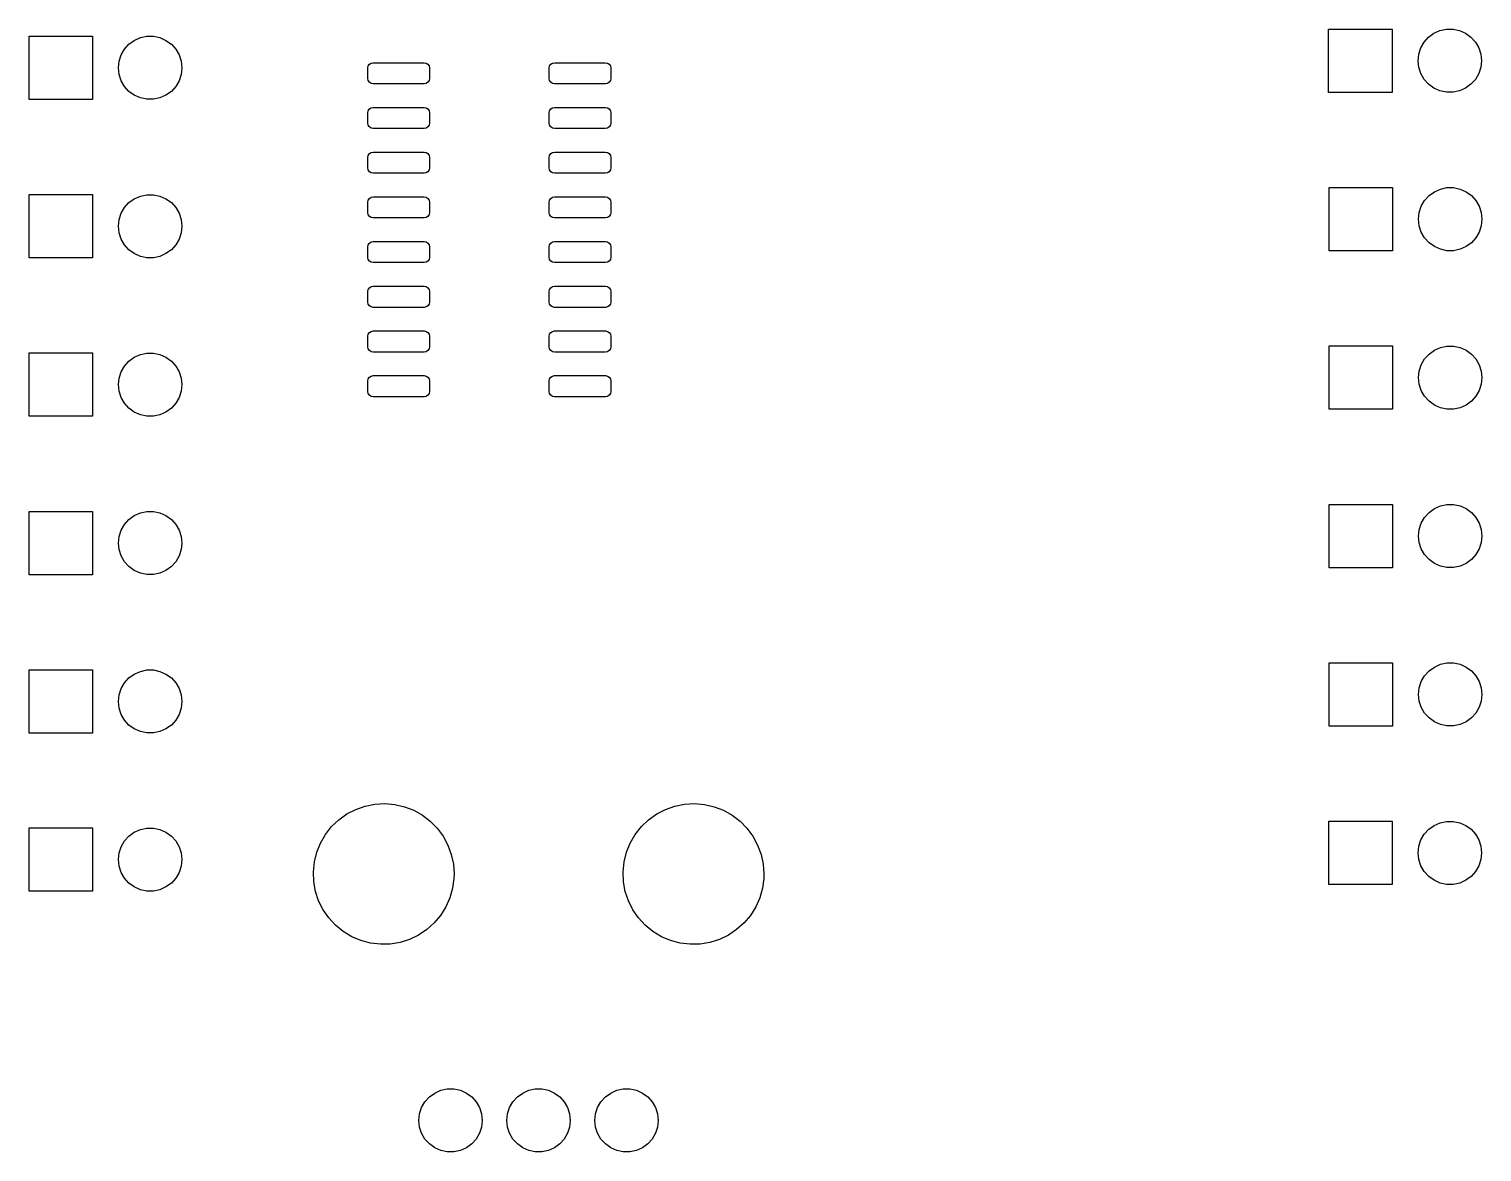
# Model space of a CAD drawing. Extents: x 119 to 479, y -311 to -51.
# Drawn here: x 302.62 to 343.9, y -178.29 to -146.4 of the extents above; entities that cross this region are included whole.
import ezdxf

# ---------------------------------------------------------------- set-up
doc = ezdxf.new("R2010")
doc.units = 0
doc.layers.add('BLACK', color=7, linetype='CONTINUOUS')

msp = doc.modelspace()

# ---------------------------------------------------------------- linework, layer by layer
at = {"layer": 'BLACK', "linetype": 'CONTINUOUS'}
for p, q in [((339.545, -148.2), (339.545, -146.4)), ((339.545, -146.4), (341.345, -146.4)), ((341.345, -146.4), (341.345, -148.2)), ((342.383, -146.631), (342.535, -146.521)), ((342.535, -146.521), (342.707, -146.444)), ((342.707, -146.444), (342.891, -146.405)), ((342.891, -146.405), (343.079, -146.405)), ((343.079, -146.405), (343.263, -146.444)), ((343.263, -146.444), (343.435, -146.521)), ((343.435, -146.521), (343.587, -146.631)), ((302.625, -148.4), (302.625, -146.6)), ((302.625, -146.6), (304.425, -146.6)), ((304.425, -146.6), (304.425, -148.4)), ((305.337, -146.971), (305.463, -146.831)), ((305.463, -146.831), (305.615, -146.721)), ((305.615, -146.721), (305.787, -146.644)), ((305.787, -146.644), (305.971, -146.605)), ((305.971, -146.605), (306.159, -146.605)), ((306.159, -146.605), (306.343, -146.644)), ((306.343, -146.644), (306.515, -146.721)), ((306.515, -146.721), (306.667, -146.831)), ((306.667, -146.831), (306.793, -146.971)), ((342.105, -147.113), (342.163, -146.934)), ((342.163, -146.934), (342.257, -146.771)), ((342.257, -146.771), (342.383, -146.631)), ((343.587, -146.631), (343.713, -146.771)), ((343.713, -146.771), (343.807, -146.934)), ((343.807, -146.934), (343.865, -147.113)), ((305.165, -147.5), (305.185, -147.313)), ((305.185, -147.313), (305.243, -147.134)), ((305.243, -147.134), (305.337, -146.971)), ((306.793, -146.971), (306.887, -147.134)), ((306.887, -147.134), (306.945, -147.313)), ((306.945, -147.313), (306.965, -147.5)), ((342.085, -147.3), (342.105, -147.113)), ((342.105, -147.487), (342.085, -147.3)), ((343.865, -147.113), (343.885, -147.3)), ((343.885, -147.3), (343.865, -147.487)), ((305.185, -147.687), (305.165, -147.5)), ((305.243, -147.866), (305.185, -147.687)), ((306.945, -147.687), (306.887, -147.866)), ((306.965, -147.5), (306.945, -147.687)), ((312.25, -147.505), (312.261, -147.448)), ((312.25, -147.805), (312.25, -147.505)), ((312.261, -147.448), (312.294, -147.399)), ((312.294, -147.399), (312.343, -147.366)), ((312.343, -147.366), (312.4, -147.355)), ((312.4, -147.355), (313.85, -147.355)), ((313.85, -147.355), (313.907, -147.366)), ((313.907, -147.366), (313.956, -147.399)), ((313.956, -147.399), (313.989, -147.448)), ((313.989, -147.448), (314, -147.505)), ((314, -147.505), (314, -147.805)), ((317.4, -147.505), (317.411, -147.448)), ((317.4, -147.805), (317.4, -147.505)), ((317.411, -147.448), (317.444, -147.399)), ((317.444, -147.399), (317.493, -147.366)), ((317.493, -147.366), (317.55, -147.355)), ((317.55, -147.355), (319, -147.355)), ((319, -147.355), (319.057, -147.366)), ((319.057, -147.366), (319.106, -147.399)), ((319.106, -147.399), (319.139, -147.448)), ((319.139, -147.448), (319.15, -147.505)), ((319.15, -147.505), (319.15, -147.805)), ((342.163, -147.666), (342.105, -147.487)), ((342.257, -147.829), (342.163, -147.666)), ((343.807, -147.666), (343.713, -147.829)), ((343.865, -147.487), (343.807, -147.666)), ((305.337, -148.029), (305.243, -147.866)), ((305.463, -148.169), (305.337, -148.029)), ((305.615, -148.279), (305.463, -148.169)), ((306.667, -148.169), (306.515, -148.279)), ((306.793, -148.029), (306.667, -148.169)), ((306.887, -147.866), (306.793, -148.029)), ((312.261, -147.862), (312.25, -147.805)), ((312.294, -147.911), (312.261, -147.862)), ((312.343, -147.944), (312.294, -147.911)), ((312.4, -147.955), (312.343, -147.944)), ((313.85, -147.955), (312.4, -147.955)), ((313.907, -147.944), (313.85, -147.955)), ((313.956, -147.911), (313.907, -147.944)), ((313.989, -147.862), (313.956, -147.911)), ((314, -147.805), (313.989, -147.862)), ((317.411, -147.862), (317.4, -147.805)), ((317.444, -147.911), (317.411, -147.862)), ((317.493, -147.944), (317.444, -147.911)), ((317.55, -147.955), (317.493, -147.944)), ((319, -147.955), (317.55, -147.955)), ((319.057, -147.944), (319, -147.955)), ((319.106, -147.911), (319.057, -147.944)), ((319.139, -147.862), (319.106, -147.911)), ((319.15, -147.805), (319.139, -147.862)), ((342.383, -147.969), (342.257, -147.829)), ((342.535, -148.079), (342.383, -147.969)), ((342.707, -148.156), (342.535, -148.079)), ((342.891, -148.195), (342.707, -148.156)), ((343.263, -148.156), (343.079, -148.195)), ((343.435, -148.079), (343.263, -148.156)), ((343.587, -147.969), (343.435, -148.079)), ((343.713, -147.829), (343.587, -147.969)), ((304.425, -148.4), (302.625, -148.4)), ((305.787, -148.356), (305.615, -148.279)), ((305.971, -148.395), (305.787, -148.356)), ((306.159, -148.395), (305.971, -148.395)), ((306.343, -148.356), (306.159, -148.395)), ((306.515, -148.279), (306.343, -148.356)), ((341.345, -148.2), (339.545, -148.2)), ((343.079, -148.195), (342.891, -148.195)), ((312.25, -148.775), (312.261, -148.718)), ((312.25, -149.075), (312.25, -148.775)), ((312.261, -148.718), (312.294, -148.669)), ((312.294, -148.669), (312.343, -148.636)), ((312.343, -148.636), (312.4, -148.625)), ((312.4, -148.625), (313.85, -148.625)), ((313.85, -148.625), (313.907, -148.636)), ((313.907, -148.636), (313.956, -148.669)), ((313.956, -148.669), (313.989, -148.718)), ((313.989, -148.718), (314, -148.775)), ((314, -148.775), (314, -149.075)), ((317.4, -148.775), (317.411, -148.718)), ((317.4, -149.075), (317.4, -148.775)), ((317.411, -148.718), (317.444, -148.669)), ((317.444, -148.669), (317.493, -148.636)), ((317.493, -148.636), (317.55, -148.625)), ((317.55, -148.625), (319, -148.625)), ((319, -148.625), (319.057, -148.636)), ((319.057, -148.636), (319.106, -148.669)), ((319.106, -148.669), (319.139, -148.718)), ((319.139, -148.718), (319.15, -148.775)), ((319.15, -148.775), (319.15, -149.075)), ((312.261, -149.132), (312.25, -149.075)), ((312.294, -149.181), (312.261, -149.132)), ((312.343, -149.214), (312.294, -149.181)), ((312.4, -149.225), (312.343, -149.214)), ((313.85, -149.225), (312.4, -149.225)), ((313.907, -149.214), (313.85, -149.225)), ((313.956, -149.181), (313.907, -149.214)), ((313.989, -149.132), (313.956, -149.181)), ((314, -149.075), (313.989, -149.132)), ((317.411, -149.132), (317.4, -149.075)), ((317.444, -149.181), (317.411, -149.132)), ((317.493, -149.214), (317.444, -149.181)), ((317.55, -149.225), (317.493, -149.214)), ((319, -149.225), (317.55, -149.225)), ((319.057, -149.214), (319, -149.225)), ((319.106, -149.181), (319.057, -149.214)), ((319.139, -149.132), (319.106, -149.181)), ((319.15, -149.075), (319.139, -149.132)), ((312.25, -150.045), (312.261, -149.988)), ((312.25, -150.345), (312.25, -150.045)), ((312.261, -149.988), (312.294, -149.939)), ((312.294, -149.939), (312.343, -149.906)), ((312.343, -149.906), (312.4, -149.895)), ((312.4, -149.895), (313.85, -149.895)), ((313.85, -149.895), (313.907, -149.906)), ((313.907, -149.906), (313.956, -149.939)), ((313.956, -149.939), (313.989, -149.988)), ((313.989, -149.988), (314, -150.045)), ((314, -150.045), (314, -150.345)), ((317.4, -150.045), (317.411, -149.988)), ((317.4, -150.345), (317.4, -150.045)), ((317.411, -149.988), (317.444, -149.939)), ((317.444, -149.939), (317.493, -149.906)), ((317.493, -149.906), (317.55, -149.895)), ((317.55, -149.895), (319, -149.895)), ((319, -149.895), (319.057, -149.906)), ((319.057, -149.906), (319.106, -149.939)), ((319.106, -149.939), (319.139, -149.988)), ((319.139, -149.988), (319.15, -150.045)), ((319.15, -150.045), (319.15, -150.345)), ((312.261, -150.402), (312.25, -150.345)), ((312.294, -150.451), (312.261, -150.402)), ((312.343, -150.484), (312.294, -150.451)), ((312.4, -150.495), (312.343, -150.484)), ((313.85, -150.495), (312.4, -150.495)), ((313.907, -150.484), (313.85, -150.495)), ((313.956, -150.451), (313.907, -150.484)), ((313.989, -150.402), (313.956, -150.451)), ((314, -150.345), (313.989, -150.402)), ((317.411, -150.402), (317.4, -150.345)), ((317.444, -150.451), (317.411, -150.402)), ((317.493, -150.484), (317.444, -150.451)), ((317.55, -150.495), (317.493, -150.484)), ((319, -150.495), (317.55, -150.495)), ((319.057, -150.484), (319, -150.495)), ((319.106, -150.451), (319.057, -150.484)), ((319.139, -150.402), (319.106, -150.451)), ((319.15, -150.345), (319.139, -150.402)), ((339.56, -152.7), (339.56, -150.9)), ((339.56, -150.9), (341.36, -150.9)), ((341.36, -150.9), (341.36, -152.7)), ((342.398, -151.131), (342.55, -151.021)), ((342.55, -151.021), (342.722, -150.944)), ((342.722, -150.944), (342.906, -150.905)), ((342.906, -150.905), (343.094, -150.905)), ((343.094, -150.905), (343.278, -150.944)), ((343.278, -150.944), (343.45, -151.021)), ((343.45, -151.021), (343.602, -151.131)), ((302.625, -152.9), (302.625, -151.1)), ((302.625, -151.1), (304.425, -151.1)), ((304.425, -151.1), (304.425, -152.9)), ((305.243, -151.634), (305.337, -151.471)), ((305.337, -151.471), (305.463, -151.331)), ((305.463, -151.331), (305.615, -151.221)), ((305.615, -151.221), (305.787, -151.144)), ((305.787, -151.144), (305.971, -151.105)), ((305.971, -151.105), (306.159, -151.105)), ((306.159, -151.105), (306.343, -151.144)), ((306.343, -151.144), (306.515, -151.221)), ((306.515, -151.221), (306.667, -151.331)), ((306.667, -151.331), (306.793, -151.471)), ((306.793, -151.471), (306.887, -151.634)), ((312.25, -151.315), (312.261, -151.258)), ((312.25, -151.615), (312.25, -151.315)), ((312.261, -151.258), (312.294, -151.209)), ((312.294, -151.209), (312.343, -151.176)), ((312.343, -151.176), (312.4, -151.165)), ((312.4, -151.165), (313.85, -151.165)), ((313.85, -151.165), (313.907, -151.176)), ((313.907, -151.176), (313.956, -151.209)), ((313.956, -151.209), (313.989, -151.258)), ((313.989, -151.258), (314, -151.315)), ((314, -151.315), (314, -151.615)), ((317.4, -151.315), (317.411, -151.258)), ((317.4, -151.615), (317.4, -151.315)), ((317.411, -151.258), (317.444, -151.209)), ((317.444, -151.209), (317.493, -151.176)), ((317.493, -151.176), (317.55, -151.165)), ((317.55, -151.165), (319, -151.165)), ((319, -151.165), (319.057, -151.176)), ((319.057, -151.176), (319.106, -151.209)), ((319.106, -151.209), (319.139, -151.258)), ((319.139, -151.258), (319.15, -151.315)), ((319.15, -151.315), (319.15, -151.615)), ((342.12, -151.613), (342.178, -151.434)), ((342.178, -151.434), (342.272, -151.271)), ((342.272, -151.271), (342.398, -151.131)), ((343.602, -151.131), (343.728, -151.271)), ((343.728, -151.271), (343.822, -151.434)), ((343.822, -151.434), (343.88, -151.613)), ((305.165, -152), (305.185, -151.813)), ((305.185, -151.813), (305.243, -151.634)), ((306.887, -151.634), (306.945, -151.813)), ((306.945, -151.813), (306.965, -152)), ((312.261, -151.672), (312.25, -151.615)), ((312.294, -151.721), (312.261, -151.672)), ((312.343, -151.754), (312.294, -151.721)), ((312.4, -151.765), (312.343, -151.754)), ((313.85, -151.765), (312.4, -151.765)), ((313.907, -151.754), (313.85, -151.765)), ((313.956, -151.721), (313.907, -151.754)), ((313.989, -151.672), (313.956, -151.721)), ((314, -151.615), (313.989, -151.672)), ((317.411, -151.672), (317.4, -151.615)), ((317.444, -151.721), (317.411, -151.672)), ((317.493, -151.754), (317.444, -151.721)), ((317.55, -151.765), (317.493, -151.754)), ((319, -151.765), (317.55, -151.765)), ((319.057, -151.754), (319, -151.765)), ((319.106, -151.721), (319.057, -151.754)), ((319.139, -151.672), (319.106, -151.721)), ((319.15, -151.615), (319.139, -151.672)), ((342.1, -151.8), (342.12, -151.613)), ((342.12, -151.987), (342.1, -151.8)), ((343.88, -151.613), (343.9, -151.8)), ((343.9, -151.8), (343.88, -151.987)), ((305.185, -152.187), (305.165, -152)), ((305.243, -152.366), (305.185, -152.187)), ((306.945, -152.187), (306.887, -152.366)), ((306.965, -152), (306.945, -152.187)), ((342.178, -152.166), (342.12, -151.987)), ((342.272, -152.329), (342.178, -152.166)), ((343.822, -152.166), (343.728, -152.329)), ((343.88, -151.987), (343.822, -152.166)), ((305.337, -152.529), (305.243, -152.366)), ((305.463, -152.669), (305.337, -152.529)), ((305.615, -152.779), (305.463, -152.669)), ((306.667, -152.669), (306.515, -152.779)), ((306.793, -152.529), (306.667, -152.669)), ((306.887, -152.366), (306.793, -152.529)), ((312.25, -152.585), (312.261, -152.528)), ((312.25, -152.885), (312.25, -152.585)), ((312.261, -152.528), (312.294, -152.479)), ((312.294, -152.479), (312.343, -152.446)), ((312.343, -152.446), (312.4, -152.435)), ((312.4, -152.435), (313.85, -152.435)), ((313.85, -152.435), (313.907, -152.446)), ((313.907, -152.446), (313.956, -152.479)), ((313.956, -152.479), (313.989, -152.528)), ((313.989, -152.528), (314, -152.585)), ((314, -152.585), (314, -152.885)), ((317.4, -152.585), (317.411, -152.528)), ((317.4, -152.885), (317.4, -152.585)), ((317.411, -152.528), (317.444, -152.479)), ((317.444, -152.479), (317.493, -152.446)), ((317.493, -152.446), (317.55, -152.435)), ((317.55, -152.435), (319, -152.435)), ((319, -152.435), (319.057, -152.446)), ((319.057, -152.446), (319.106, -152.479)), ((319.106, -152.479), (319.139, -152.528)), ((319.139, -152.528), (319.15, -152.585)), ((319.15, -152.585), (319.15, -152.885)), ((341.36, -152.7), (339.56, -152.7)), ((342.398, -152.469), (342.272, -152.329)), ((342.55, -152.579), (342.398, -152.469)), ((342.722, -152.656), (342.55, -152.579)), ((342.906, -152.695), (342.722, -152.656)), ((343.094, -152.695), (342.906, -152.695)), ((343.278, -152.656), (343.094, -152.695)), ((343.45, -152.579), (343.278, -152.656)), ((343.602, -152.469), (343.45, -152.579)), ((343.728, -152.329), (343.602, -152.469)), ((304.425, -152.9), (302.625, -152.9)), ((305.787, -152.856), (305.615, -152.779)), ((305.971, -152.895), (305.787, -152.856)), ((306.159, -152.895), (305.971, -152.895)), ((306.343, -152.856), (306.159, -152.895)), ((306.515, -152.779), (306.343, -152.856)), ((312.261, -152.942), (312.25, -152.885)), ((312.294, -152.991), (312.261, -152.942)), ((312.343, -153.024), (312.294, -152.991)), ((312.4, -153.035), (312.343, -153.024)), ((313.85, -153.035), (312.4, -153.035)), ((313.907, -153.024), (313.85, -153.035)), ((313.956, -152.991), (313.907, -153.024)), ((313.989, -152.942), (313.956, -152.991)), ((314, -152.885), (313.989, -152.942)), ((317.411, -152.942), (317.4, -152.885)), ((317.444, -152.991), (317.411, -152.942)), ((317.493, -153.024), (317.444, -152.991)), ((317.55, -153.035), (317.493, -153.024)), ((319, -153.035), (317.55, -153.035)), ((319.057, -153.024), (319, -153.035)), ((319.106, -152.991), (319.057, -153.024)), ((319.139, -152.942), (319.106, -152.991)), ((319.15, -152.885), (319.139, -152.942)), ((312.25, -153.855), (312.261, -153.798)), ((312.25, -154.155), (312.25, -153.855)), ((312.261, -153.798), (312.294, -153.749)), ((312.294, -153.749), (312.343, -153.716)), ((312.343, -153.716), (312.4, -153.705)), ((312.4, -153.705), (313.85, -153.705)), ((313.85, -153.705), (313.907, -153.716)), ((313.907, -153.716), (313.956, -153.749)), ((313.956, -153.749), (313.989, -153.798)), ((313.989, -153.798), (314, -153.855)), ((314, -153.855), (314, -154.155)), ((317.4, -153.855), (317.411, -153.798)), ((317.4, -154.155), (317.4, -153.855)), ((317.411, -153.798), (317.444, -153.749)), ((317.444, -153.749), (317.493, -153.716)), ((317.493, -153.716), (317.55, -153.705)), ((317.55, -153.705), (319, -153.705)), ((319, -153.705), (319.057, -153.716)), ((319.057, -153.716), (319.106, -153.749)), ((319.106, -153.749), (319.139, -153.798)), ((319.139, -153.798), (319.15, -153.855)), ((319.15, -153.855), (319.15, -154.155)), ((312.261, -154.212), (312.25, -154.155)), ((312.294, -154.261), (312.261, -154.212)), ((312.343, -154.294), (312.294, -154.261)), ((312.4, -154.305), (312.343, -154.294)), ((313.85, -154.305), (312.4, -154.305)), ((313.907, -154.294), (313.85, -154.305)), ((313.956, -154.261), (313.907, -154.294)), ((313.989, -154.212), (313.956, -154.261)), ((314, -154.155), (313.989, -154.212)), ((317.411, -154.212), (317.4, -154.155)), ((317.444, -154.261), (317.411, -154.212)), ((317.493, -154.294), (317.444, -154.261)), ((317.55, -154.305), (317.493, -154.294)), ((319, -154.305), (317.55, -154.305)), ((319.057, -154.294), (319, -154.305)), ((319.106, -154.261), (319.057, -154.294)), ((319.139, -154.212), (319.106, -154.261)), ((319.15, -154.155), (319.139, -154.212)), ((312.25, -155.125), (312.261, -155.068)), ((312.25, -155.425), (312.25, -155.125)), ((312.261, -155.068), (312.294, -155.019)), ((312.294, -155.019), (312.343, -154.986)), ((312.343, -154.986), (312.4, -154.975)), ((312.4, -154.975), (313.85, -154.975)), ((313.85, -154.975), (313.907, -154.986)), ((313.907, -154.986), (313.956, -155.019)), ((313.956, -155.019), (313.989, -155.068)), ((313.989, -155.068), (314, -155.125)), ((314, -155.125), (314, -155.425)), ((317.4, -155.125), (317.411, -155.068)), ((317.4, -155.425), (317.4, -155.125)), ((317.411, -155.068), (317.444, -155.019)), ((317.444, -155.019), (317.493, -154.986)), ((317.493, -154.986), (317.55, -154.975)), ((317.55, -154.975), (319, -154.975)), ((319, -154.975), (319.057, -154.986)), ((319.057, -154.986), (319.106, -155.019)), ((319.106, -155.019), (319.139, -155.068)), ((319.139, -155.068), (319.15, -155.125)), ((319.15, -155.125), (319.15, -155.425)), ((302.625, -157.4), (302.625, -155.6)), ((302.625, -155.6), (304.425, -155.6)), ((304.425, -155.6), (304.425, -157.4)), ((305.787, -155.644), (305.971, -155.605)), ((305.971, -155.605), (306.159, -155.605)), ((306.159, -155.605), (306.343, -155.644)), ((312.261, -155.482), (312.25, -155.425)), ((312.294, -155.531), (312.261, -155.482)), ((312.343, -155.564), (312.294, -155.531)), ((312.4, -155.575), (312.343, -155.564)), ((313.85, -155.575), (312.4, -155.575)), ((313.907, -155.564), (313.85, -155.575)), ((313.956, -155.531), (313.907, -155.564)), ((313.989, -155.482), (313.956, -155.531)), ((314, -155.425), (313.989, -155.482)), ((317.411, -155.482), (317.4, -155.425)), ((317.444, -155.531), (317.411, -155.482)), ((317.493, -155.564), (317.444, -155.531)), ((317.55, -155.575), (317.493, -155.564)), ((319, -155.575), (317.55, -155.575)), ((319.057, -155.564), (319, -155.575)), ((319.106, -155.531), (319.057, -155.564)), ((319.139, -155.482), (319.106, -155.531)), ((319.15, -155.425), (319.139, -155.482)), ((339.56, -157.2), (339.56, -155.4)), ((339.56, -155.4), (341.36, -155.4)), ((341.36, -155.4), (341.36, -157.2)), ((342.398, -155.631), (342.55, -155.521)), ((342.55, -155.521), (342.722, -155.444)), ((342.722, -155.444), (342.906, -155.405)), ((342.906, -155.405), (343.094, -155.405)), ((343.094, -155.405), (343.278, -155.444)), ((343.278, -155.444), (343.45, -155.521)), ((343.45, -155.521), (343.602, -155.631)), ((305.243, -156.134), (305.337, -155.971)), ((305.337, -155.971), (305.463, -155.831)), ((305.463, -155.831), (305.615, -155.721)), ((305.615, -155.721), (305.787, -155.644)), ((306.343, -155.644), (306.515, -155.721)), ((306.515, -155.721), (306.667, -155.831)), ((306.667, -155.831), (306.793, -155.971)), ((306.793, -155.971), (306.887, -156.134)), ((342.12, -156.113), (342.178, -155.934)), ((342.178, -155.934), (342.272, -155.771)), ((342.272, -155.771), (342.398, -155.631)), ((343.602, -155.631), (343.728, -155.771)), ((343.728, -155.771), (343.822, -155.934)), ((343.822, -155.934), (343.88, -156.113)), ((305.165, -156.5), (305.185, -156.313)), ((305.185, -156.313), (305.243, -156.134)), ((306.887, -156.134), (306.945, -156.313)), ((306.945, -156.313), (306.965, -156.5)), ((312.25, -156.395), (312.261, -156.338)), ((312.25, -156.695), (312.25, -156.395)), ((312.261, -156.338), (312.294, -156.289)), ((312.294, -156.289), (312.343, -156.256)), ((312.343, -156.256), (312.4, -156.245)), ((312.4, -156.245), (313.85, -156.245)), ((313.85, -156.245), (313.907, -156.256)), ((313.907, -156.256), (313.956, -156.289)), ((313.956, -156.289), (313.989, -156.338)), ((313.989, -156.338), (314, -156.395)), ((314, -156.395), (314, -156.695)), ((317.4, -156.395), (317.411, -156.338)), ((317.4, -156.695), (317.4, -156.395)), ((317.411, -156.338), (317.444, -156.289)), ((317.444, -156.289), (317.493, -156.256)), ((317.493, -156.256), (317.55, -156.245)), ((317.55, -156.245), (319, -156.245)), ((319, -156.245), (319.057, -156.256)), ((319.057, -156.256), (319.106, -156.289)), ((319.106, -156.289), (319.139, -156.338)), ((319.139, -156.338), (319.15, -156.395)), ((319.15, -156.395), (319.15, -156.695)), ((342.1, -156.3), (342.12, -156.113)), ((342.12, -156.487), (342.1, -156.3)), ((343.88, -156.113), (343.9, -156.3)), ((343.9, -156.3), (343.88, -156.487)), ((305.185, -156.687), (305.165, -156.5)), ((305.243, -156.866), (305.185, -156.687)), ((306.945, -156.687), (306.887, -156.866)), ((306.965, -156.5), (306.945, -156.687)), ((312.261, -156.752), (312.25, -156.695)), ((312.294, -156.801), (312.261, -156.752)), ((312.343, -156.834), (312.294, -156.801)), ((312.4, -156.845), (312.343, -156.834)), ((313.907, -156.834), (313.85, -156.845)), ((313.956, -156.801), (313.907, -156.834)), ((313.989, -156.752), (313.956, -156.801)), ((314, -156.695), (313.989, -156.752)), ((317.411, -156.752), (317.4, -156.695)), ((317.444, -156.801), (317.411, -156.752)), ((317.493, -156.834), (317.444, -156.801)), ((317.55, -156.845), (317.493, -156.834)), ((319.057, -156.834), (319, -156.845)), ((319.106, -156.801), (319.057, -156.834)), ((319.139, -156.752), (319.106, -156.801)), ((319.15, -156.695), (319.139, -156.752)), ((342.178, -156.666), (342.12, -156.487)), ((342.272, -156.829), (342.178, -156.666)), ((342.398, -156.969), (342.272, -156.829)), ((343.728, -156.829), (343.602, -156.969)), ((343.822, -156.666), (343.728, -156.829)), ((343.88, -156.487), (343.822, -156.666)), ((305.337, -157.029), (305.243, -156.866)), ((305.463, -157.169), (305.337, -157.029)), ((305.615, -157.279), (305.463, -157.169)), ((306.667, -157.169), (306.515, -157.279)), ((306.793, -157.029), (306.667, -157.169)), ((306.887, -156.866), (306.793, -157.029)), ((313.85, -156.845), (312.4, -156.845)), ((319, -156.845), (317.55, -156.845)), ((341.36, -157.2), (339.56, -157.2)), ((342.55, -157.079), (342.398, -156.969)), ((342.722, -157.156), (342.55, -157.079)), ((342.906, -157.195), (342.722, -157.156)), ((343.094, -157.195), (342.906, -157.195)), ((343.278, -157.156), (343.094, -157.195)), ((343.45, -157.079), (343.278, -157.156)), ((343.602, -156.969), (343.45, -157.079)), ((304.425, -157.4), (302.625, -157.4)), ((305.787, -157.356), (305.615, -157.279)), ((305.971, -157.395), (305.787, -157.356)), ((306.159, -157.395), (305.971, -157.395)), ((306.343, -157.356), (306.159, -157.395)), ((306.515, -157.279), (306.343, -157.356)), ((302.625, -161.9), (302.625, -160.1)), ((302.625, -160.1), (304.425, -160.1)), ((304.425, -160.1), (304.425, -161.9)), ((305.615, -160.221), (305.787, -160.144)), ((305.787, -160.144), (305.971, -160.105)), ((305.971, -160.105), (306.159, -160.105)), ((306.159, -160.105), (306.343, -160.144)), ((306.343, -160.144), (306.515, -160.221)), ((339.56, -161.7), (339.56, -159.9)), ((339.56, -159.9), (341.36, -159.9)), ((341.36, -159.9), (341.36, -161.7)), ((342.272, -160.271), (342.398, -160.131)), ((342.398, -160.131), (342.55, -160.021)), ((342.55, -160.021), (342.722, -159.944)), ((342.722, -159.944), (342.906, -159.905)), ((342.906, -159.905), (343.094, -159.905)), ((343.094, -159.905), (343.278, -159.944)), ((343.278, -159.944), (343.45, -160.021)), ((343.45, -160.021), (343.602, -160.131)), ((343.602, -160.131), (343.728, -160.271)), ((305.243, -160.634), (305.337, -160.471)), ((305.337, -160.471), (305.463, -160.331)), ((305.463, -160.331), (305.615, -160.221)), ((306.515, -160.221), (306.667, -160.331)), ((306.667, -160.331), (306.793, -160.471)), ((306.793, -160.471), (306.887, -160.634)), ((342.12, -160.613), (342.178, -160.434)), ((342.178, -160.434), (342.272, -160.271)), ((343.728, -160.271), (343.822, -160.434)), ((343.822, -160.434), (343.88, -160.613)), ((305.165, -161), (305.185, -160.813)), ((305.185, -160.813), (305.243, -160.634)), ((306.887, -160.634), (306.945, -160.813)), ((306.945, -160.813), (306.965, -161)), ((342.1, -160.8), (342.12, -160.613)), ((342.12, -160.987), (342.1, -160.8)), ((343.88, -160.613), (343.9, -160.8)), ((343.9, -160.8), (343.88, -160.987)), ((305.185, -161.187), (305.165, -161)), ((305.243, -161.366), (305.185, -161.187)), ((305.337, -161.529), (305.243, -161.366)), ((306.887, -161.366), (306.793, -161.529)), ((306.945, -161.187), (306.887, -161.366)), ((306.965, -161), (306.945, -161.187)), ((342.178, -161.166), (342.12, -160.987)), ((342.272, -161.329), (342.178, -161.166)), ((342.398, -161.469), (342.272, -161.329)), ((343.728, -161.329), (343.602, -161.469)), ((343.822, -161.166), (343.728, -161.329)), ((343.88, -160.987), (343.822, -161.166)), ((305.463, -161.669), (305.337, -161.529)), ((305.615, -161.779), (305.463, -161.669)), ((305.787, -161.856), (305.615, -161.779)), ((306.515, -161.779), (306.343, -161.856)), ((306.667, -161.669), (306.515, -161.779)), ((306.793, -161.529), (306.667, -161.669)), ((341.36, -161.7), (339.56, -161.7)), ((342.55, -161.579), (342.398, -161.469)), ((342.722, -161.656), (342.55, -161.579)), ((342.906, -161.695), (342.722, -161.656)), ((343.094, -161.695), (342.906, -161.695)), ((343.278, -161.656), (343.094, -161.695)), ((343.45, -161.579), (343.278, -161.656)), ((343.602, -161.469), (343.45, -161.579)), ((304.425, -161.9), (302.625, -161.9)), ((305.971, -161.895), (305.787, -161.856)), ((306.159, -161.895), (305.971, -161.895)), ((306.343, -161.856), (306.159, -161.895)), ((302.625, -166.4), (302.625, -164.6)), ((302.625, -164.6), (304.425, -164.6)), ((304.425, -164.6), (304.425, -166.4)), ((305.615, -164.721), (305.787, -164.644)), ((305.787, -164.644), (305.971, -164.605)), ((305.971, -164.605), (306.159, -164.605)), ((306.159, -164.605), (306.343, -164.644)), ((306.343, -164.644), (306.515, -164.721)), ((339.56, -166.2), (339.56, -164.4)), ((339.56, -164.4), (341.36, -164.4)), ((341.36, -164.4), (341.36, -166.2)), ((342.272, -164.771), (342.398, -164.631)), ((342.398, -164.631), (342.55, -164.521)), ((342.55, -164.521), (342.722, -164.444)), ((342.722, -164.444), (342.906, -164.405)), ((342.906, -164.405), (343.094, -164.405)), ((343.094, -164.405), (343.278, -164.444)), ((343.278, -164.444), (343.45, -164.521)), ((343.45, -164.521), (343.602, -164.631)), ((343.602, -164.631), (343.728, -164.771)), ((305.243, -165.134), (305.337, -164.971)), ((305.337, -164.971), (305.463, -164.831)), ((305.463, -164.831), (305.615, -164.721)), ((306.515, -164.721), (306.667, -164.831)), ((306.667, -164.831), (306.793, -164.971)), ((306.793, -164.971), (306.887, -165.134)), ((342.12, -165.113), (342.178, -164.934)), ((342.178, -164.934), (342.272, -164.771)), ((343.728, -164.771), (343.822, -164.934)), ((343.822, -164.934), (343.88, -165.113)), ((305.165, -165.5), (305.185, -165.313)), ((305.185, -165.687), (305.165, -165.5)), ((305.185, -165.313), (305.243, -165.134)), ((306.887, -165.134), (306.945, -165.313)), ((306.945, -165.313), (306.965, -165.5)), ((306.965, -165.5), (306.945, -165.687)), ((342.1, -165.3), (342.12, -165.113)), ((342.12, -165.487), (342.1, -165.3)), ((342.178, -165.666), (342.12, -165.487)), ((343.88, -165.487), (343.822, -165.666)), ((343.88, -165.113), (343.9, -165.3)), ((343.9, -165.3), (343.88, -165.487)), ((305.243, -165.866), (305.185, -165.687)), ((305.337, -166.029), (305.243, -165.866)), ((306.887, -165.866), (306.793, -166.029)), ((306.945, -165.687), (306.887, -165.866)), ((342.272, -165.829), (342.178, -165.666)), ((342.398, -165.969), (342.272, -165.829)), ((343.728, -165.829), (343.602, -165.969)), ((343.822, -165.666), (343.728, -165.829)), ((305.463, -166.169), (305.337, -166.029)), ((305.615, -166.279), (305.463, -166.169)), ((305.787, -166.356), (305.615, -166.279)), ((306.515, -166.279), (306.343, -166.356)), ((306.667, -166.169), (306.515, -166.279)), ((306.793, -166.029), (306.667, -166.169)), ((341.36, -166.2), (339.56, -166.2)), ((342.55, -166.079), (342.398, -165.969)), ((342.722, -166.156), (342.55, -166.079)), ((342.906, -166.195), (342.722, -166.156)), ((343.094, -166.195), (342.906, -166.195)), ((343.278, -166.156), (343.094, -166.195)), ((343.45, -166.079), (343.278, -166.156)), ((343.602, -165.969), (343.45, -166.079)), ((304.425, -166.4), (302.625, -166.4)), ((305.971, -166.395), (305.787, -166.356)), ((306.159, -166.395), (305.971, -166.395)), ((306.343, -166.356), (306.159, -166.395)), ((312.449, -168.416), (312.731, -168.4)), ((312.731, -168.4), (313.013, -168.425)), ((321.249, -168.416), (321.531, -168.4)), ((321.531, -168.4), (321.813, -168.425)), ((311.425, -168.859), (311.655, -168.695)), ((311.655, -168.695), (311.906, -168.564)), ((311.906, -168.564), (312.172, -168.471)), ((312.172, -168.471), (312.449, -168.416)), ((313.013, -168.425), (313.288, -168.488)), ((313.288, -168.488), (313.552, -168.59)), ((313.552, -168.59), (313.798, -168.728)), ((313.798, -168.728), (314.023, -168.9)), ((320.225, -168.859), (320.455, -168.695)), ((320.455, -168.695), (320.706, -168.564)), ((320.706, -168.564), (320.972, -168.471)), ((320.972, -168.471), (321.249, -168.416)), ((321.813, -168.425), (322.088, -168.488)), ((322.088, -168.488), (322.352, -168.59)), ((322.352, -168.59), (322.598, -168.728)), ((322.598, -168.728), (322.823, -168.9)), ((302.625, -170.89), (302.625, -169.09)), ((302.625, -169.09), (304.425, -169.09)), ((304.425, -169.09), (304.425, -170.89)), ((305.463, -169.321), (305.615, -169.211)), ((305.615, -169.211), (305.787, -169.134)), ((305.787, -169.134), (305.971, -169.095)), ((305.971, -169.095), (306.159, -169.095)), ((306.159, -169.095), (306.343, -169.134)), ((306.343, -169.134), (306.515, -169.211)), ((306.515, -169.211), (306.667, -169.321)), ((311.046, -169.276), (311.221, -169.054)), ((311.221, -169.054), (311.425, -168.859)), ((314.023, -168.9), (314.221, -169.101)), ((314.221, -169.101), (314.389, -169.328)), ((319.846, -169.276), (320.021, -169.054)), ((320.021, -169.054), (320.225, -168.859)), ((322.823, -168.9), (323.021, -169.101)), ((323.021, -169.101), (323.189, -169.328)), ((339.55, -170.7), (339.55, -168.9)), ((339.55, -168.9), (341.35, -168.9)), ((341.35, -168.9), (341.35, -170.7)), ((342.262, -169.271), (342.388, -169.131)), ((342.388, -169.131), (342.54, -169.021)), ((342.54, -169.021), (342.712, -168.944)), ((342.712, -168.944), (342.896, -168.905)), ((342.896, -168.905), (343.084, -168.905)), ((343.084, -168.905), (343.268, -168.944)), ((343.268, -168.944), (343.44, -169.021)), ((343.44, -169.021), (343.592, -169.131)), ((343.592, -169.131), (343.718, -169.271)), ((305.185, -169.803), (305.243, -169.624)), ((305.243, -169.624), (305.337, -169.461)), ((305.337, -169.461), (305.463, -169.321)), ((306.667, -169.321), (306.793, -169.461)), ((306.793, -169.461), (306.887, -169.624)), ((306.887, -169.624), (306.945, -169.803)), ((310.798, -169.782), (310.904, -169.52)), ((310.904, -169.52), (311.046, -169.276)), ((314.389, -169.328), (314.523, -169.577)), ((314.523, -169.577), (314.621, -169.842)), ((319.598, -169.782), (319.704, -169.52)), ((319.704, -169.52), (319.846, -169.276)), ((323.189, -169.328), (323.323, -169.577)), ((323.323, -169.577), (323.421, -169.842)), ((342.09, -169.8), (342.11, -169.613)), ((342.11, -169.613), (342.168, -169.434)), ((342.168, -169.434), (342.262, -169.271)), ((343.718, -169.271), (343.812, -169.434)), ((343.812, -169.434), (343.87, -169.613)), ((343.87, -169.613), (343.89, -169.8)), ((305.165, -169.99), (305.185, -169.803)), ((305.185, -170.177), (305.165, -169.99)), ((306.945, -169.803), (306.965, -169.99)), ((306.965, -169.99), (306.945, -170.177)), ((310.73, -170.056), (310.798, -169.782)), ((314.621, -169.842), (314.68, -170.118)), ((319.53, -170.056), (319.598, -169.782)), ((323.421, -169.842), (323.48, -170.118)), ((342.11, -169.987), (342.09, -169.8)), ((342.168, -170.166), (342.11, -169.987)), ((343.87, -169.987), (343.812, -170.166)), ((343.89, -169.8), (343.87, -169.987)), ((305.243, -170.356), (305.185, -170.177)), ((305.337, -170.519), (305.243, -170.356)), ((306.887, -170.356), (306.793, -170.519)), ((306.945, -170.177), (306.887, -170.356)), ((310.701, -170.337), (310.73, -170.056)), ((310.712, -170.619), (310.701, -170.337)), ((314.68, -170.118), (314.7, -170.4)), ((314.7, -170.4), (314.696, -170.526)), ((319.501, -170.337), (319.53, -170.056)), ((319.512, -170.619), (319.501, -170.337)), ((323.48, -170.118), (323.5, -170.4)), ((323.5, -170.4), (323.496, -170.526)), ((342.262, -170.329), (342.168, -170.166)), ((342.388, -170.469), (342.262, -170.329)), ((343.718, -170.329), (343.592, -170.469)), ((343.812, -170.166), (343.718, -170.329)), ((305.463, -170.659), (305.337, -170.519)), ((305.615, -170.769), (305.463, -170.659)), ((305.787, -170.846), (305.615, -170.769)), ((305.971, -170.885), (305.787, -170.846)), ((306.343, -170.846), (306.159, -170.885)), ((306.515, -170.769), (306.343, -170.846)), ((306.667, -170.659), (306.515, -170.769)), ((306.793, -170.519), (306.667, -170.659)), ((310.763, -170.897), (310.712, -170.619)), ((314.658, -170.806), (314.582, -171.077)), ((314.696, -170.526), (314.658, -170.806)), ((319.563, -170.897), (319.512, -170.619)), ((323.458, -170.806), (323.382, -171.077)), ((323.496, -170.526), (323.458, -170.806)), ((341.35, -170.7), (339.55, -170.7)), ((342.54, -170.579), (342.388, -170.469)), ((342.712, -170.656), (342.54, -170.579)), ((342.896, -170.695), (342.712, -170.656)), ((343.084, -170.695), (342.896, -170.695)), ((343.268, -170.656), (343.084, -170.695)), ((343.44, -170.579), (343.268, -170.656)), ((343.592, -170.469), (343.44, -170.579)), ((304.425, -170.89), (302.625, -170.89)), ((306.159, -170.885), (305.971, -170.885)), ((310.852, -171.165), (310.763, -170.897)), ((310.979, -171.418), (310.852, -171.165)), ((314.582, -171.077), (314.468, -171.336)), ((319.652, -171.165), (319.563, -170.897)), ((319.779, -171.418), (319.652, -171.165)), ((323.382, -171.077), (323.268, -171.336)), ((311.139, -171.65), (310.979, -171.418)), ((311.331, -171.858), (311.139, -171.65)), ((314.318, -171.576), (314.136, -171.792)), ((314.468, -171.336), (314.318, -171.576)), ((319.939, -171.65), (319.779, -171.418)), ((320.131, -171.858), (319.939, -171.65)), ((323.118, -171.576), (322.936, -171.792)), ((323.268, -171.336), (323.118, -171.576)), ((311.55, -172.036), (311.331, -171.858)), ((311.792, -172.182), (311.55, -172.036)), ((313.926, -171.98), (313.691, -172.137)), ((314.136, -171.792), (313.926, -171.98)), ((320.35, -172.036), (320.131, -171.858)), ((320.592, -172.182), (320.35, -172.036)), ((322.726, -171.98), (322.491, -172.137)), ((322.936, -171.792), (322.726, -171.98)), ((312.052, -172.292), (311.792, -172.182)), ((312.325, -172.365), (312.052, -172.292)), ((312.606, -172.398), (312.325, -172.365)), ((312.888, -172.391), (312.606, -172.398)), ((313.167, -172.345), (312.888, -172.391)), ((313.436, -172.26), (313.167, -172.345)), ((313.691, -172.137), (313.436, -172.26)), ((320.852, -172.292), (320.592, -172.182)), ((321.125, -172.365), (320.852, -172.292)), ((321.406, -172.398), (321.125, -172.365)), ((321.688, -172.391), (321.406, -172.398)), ((321.967, -172.345), (321.688, -172.391)), ((322.236, -172.26), (321.967, -172.345)), ((322.491, -172.137), (322.236, -172.26)), ((313.998, -176.731), (314.15, -176.621)), ((314.15, -176.621), (314.322, -176.544)), ((314.322, -176.544), (314.506, -176.505)), ((314.506, -176.505), (314.694, -176.505)), ((314.694, -176.505), (314.878, -176.544)), ((314.878, -176.544), (315.05, -176.621)), ((315.05, -176.621), (315.202, -176.731)), ((316.498, -176.731), (316.65, -176.621)), ((316.65, -176.621), (316.822, -176.544)), ((316.822, -176.544), (317.006, -176.505)), ((317.006, -176.505), (317.194, -176.505)), ((317.194, -176.505), (317.378, -176.544)), ((317.378, -176.544), (317.55, -176.621)), ((317.55, -176.621), (317.702, -176.731)), ((318.998, -176.731), (319.15, -176.621)), ((319.15, -176.621), (319.322, -176.544)), ((319.322, -176.544), (319.506, -176.505)), ((319.506, -176.505), (319.694, -176.505)), ((319.694, -176.505), (319.878, -176.544)), ((319.878, -176.544), (320.05, -176.621)), ((320.05, -176.621), (320.202, -176.731)), ((313.72, -177.213), (313.778, -177.034)), ((313.778, -177.034), (313.872, -176.871)), ((313.872, -176.871), (313.998, -176.731)), ((315.202, -176.731), (315.328, -176.871)), ((315.328, -176.871), (315.422, -177.034)), ((315.422, -177.034), (315.48, -177.213)), ((316.22, -177.213), (316.278, -177.034)), ((316.278, -177.034), (316.372, -176.871)), ((316.372, -176.871), (316.498, -176.731)), ((317.702, -176.731), (317.828, -176.871)), ((317.828, -176.871), (317.922, -177.034)), ((317.922, -177.034), (317.98, -177.213)), ((318.72, -177.213), (318.778, -177.034)), ((318.778, -177.034), (318.872, -176.871)), ((318.872, -176.871), (318.998, -176.731)), ((320.202, -176.731), (320.328, -176.871)), ((320.328, -176.871), (320.422, -177.034)), ((320.422, -177.034), (320.48, -177.213)), ((313.7, -177.4), (313.72, -177.213)), ((313.72, -177.587), (313.7, -177.4)), ((315.48, -177.213), (315.5, -177.4)), ((315.5, -177.4), (315.48, -177.587)), ((316.2, -177.4), (316.22, -177.213)), ((316.22, -177.587), (316.2, -177.4)), ((317.98, -177.213), (318, -177.4)), ((318, -177.4), (317.98, -177.587)), ((318.7, -177.4), (318.72, -177.213)), ((318.72, -177.587), (318.7, -177.4)), ((320.48, -177.213), (320.5, -177.4)), ((320.5, -177.4), (320.48, -177.587)), ((313.778, -177.766), (313.72, -177.587)), ((313.872, -177.929), (313.778, -177.766)), ((315.422, -177.766), (315.328, -177.929)), ((315.48, -177.587), (315.422, -177.766)), ((316.278, -177.766), (316.22, -177.587)), ((316.372, -177.929), (316.278, -177.766)), ((317.922, -177.766), (317.828, -177.929)), ((317.98, -177.587), (317.922, -177.766)), ((318.778, -177.766), (318.72, -177.587)), ((318.872, -177.929), (318.778, -177.766)), ((320.422, -177.766), (320.328, -177.929)), ((320.48, -177.587), (320.422, -177.766)), ((313.998, -178.069), (313.872, -177.929)), ((314.15, -178.179), (313.998, -178.069)), ((314.322, -178.256), (314.15, -178.179)), ((314.506, -178.295), (314.322, -178.256)), ((314.694, -178.295), (314.506, -178.295)), ((314.878, -178.256), (314.694, -178.295)), ((315.05, -178.179), (314.878, -178.256)), ((315.202, -178.069), (315.05, -178.179)), ((315.328, -177.929), (315.202, -178.069)), ((316.498, -178.069), (316.372, -177.929)), ((316.65, -178.179), (316.498, -178.069)), ((316.822, -178.256), (316.65, -178.179)), ((317.006, -178.295), (316.822, -178.256)), ((317.194, -178.295), (317.006, -178.295)), ((317.378, -178.256), (317.194, -178.295)), ((317.55, -178.179), (317.378, -178.256)), ((317.702, -178.069), (317.55, -178.179)), ((317.828, -177.929), (317.702, -178.069)), ((318.998, -178.069), (318.872, -177.929)), ((319.15, -178.179), (318.998, -178.069)), ((319.322, -178.256), (319.15, -178.179)), ((319.506, -178.295), (319.322, -178.256)), ((319.694, -178.295), (319.506, -178.295)), ((319.878, -178.256), (319.694, -178.295)), ((320.05, -178.179), (319.878, -178.256)), ((320.202, -178.069), (320.05, -178.179)), ((320.328, -177.929), (320.202, -178.069))]:
    msp.add_line(p, q, dxfattribs=at)

doc.saveas('drawing.dxf')
